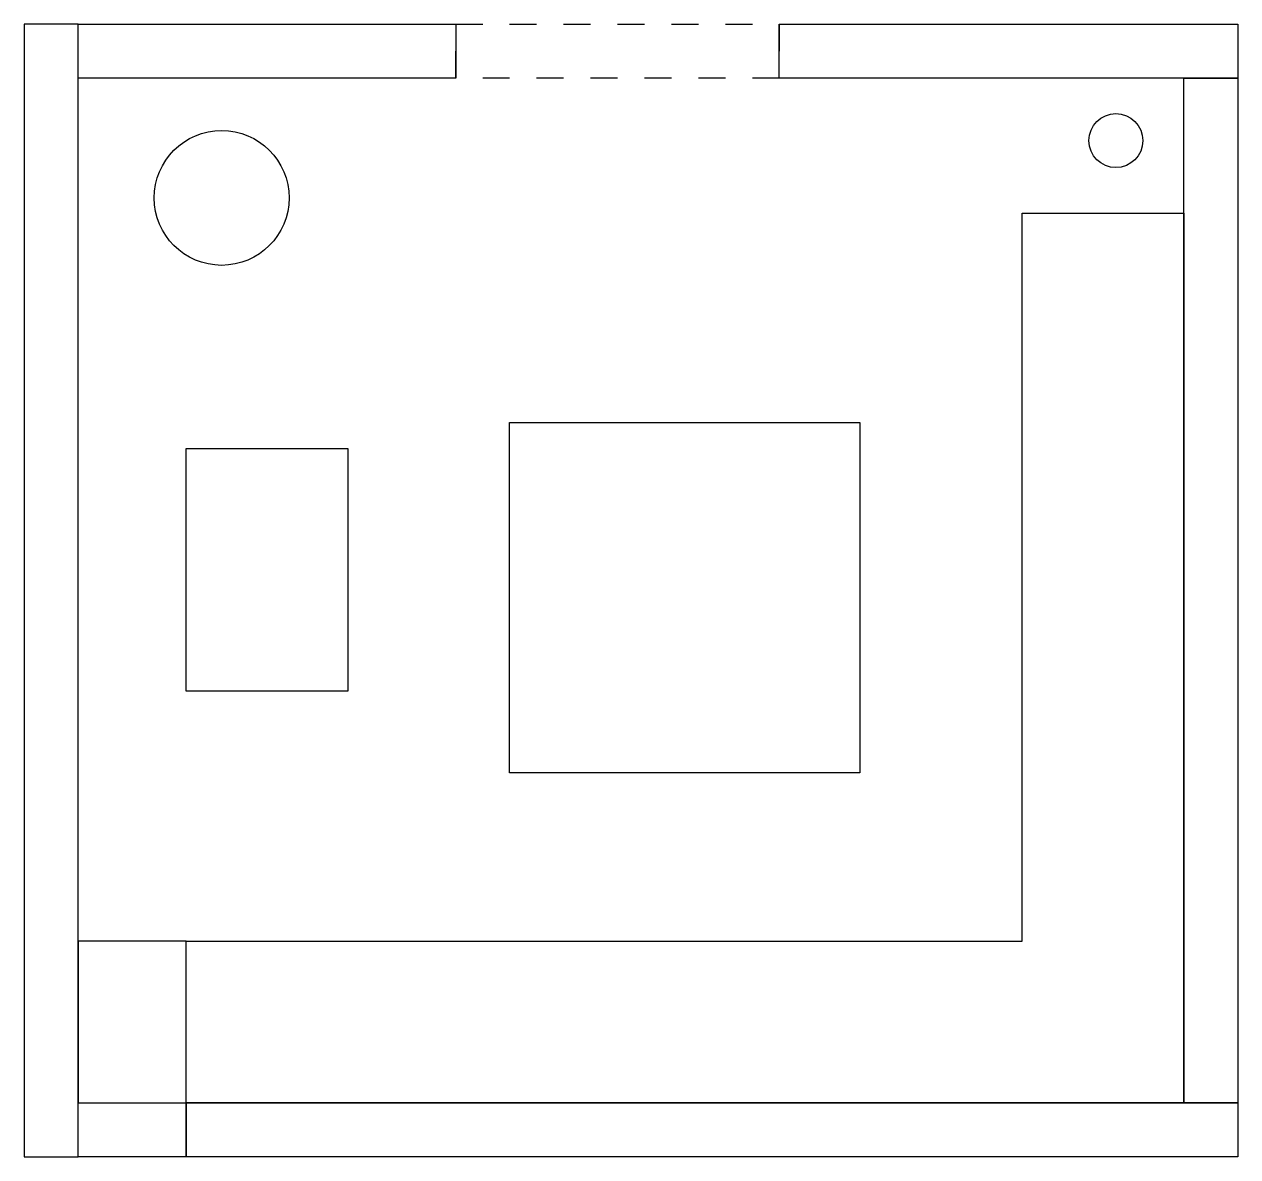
# Model space of a CAD drawing. Header units: metres. Extents: x 55.45 to 59.95, y 10.39 to 14.59.
import ezdxf

# ---------------------------------------------------------------- set-up
doc = ezdxf.new("R2010")
doc.units = ezdxf.units.M
doc.linetypes.add('Dashed', pattern=[0.01, 0.005, -0.005])
for name, color, linetype, true_color in [('墙体', 1, 'Continuous', 0xff0000), ('柜子', 220, 'Continuous', 0xff00c3), ('桌子', 100, 'Continuous', 0x00ff32), ('椅子', 160, 'Continuous', 0x004cff)]:
    doc.layers.add(name, color=color, linetype=linetype, true_color=true_color)
doc.layers.add('虚线', color=7, linetype='Dashed')

msp = doc.modelspace()

# ---------------------------------------------------------------- linework, layer by layer
at = {"layer": '墙体'}
for p, q in [((58.25, 14.5857), (59.95, 14.5857)), ((58.25, 14.3857), (58.25, 14.5857)), ((59.95, 14.5857), (59.95, 14.3857)), ((59.95, 14.3857), (58.25, 14.3857)), ((55.65, 10.5857), (56.05, 10.5857)), ((55.65, 10.3857), (55.65, 10.5857)), ((56.05, 10.5857), (59.95, 10.5857)), ((56.05, 10.3857), (56.05, 10.5857)), ((56.05, 10.5857), (56.05, 10.3857)), ((59.95, 10.5857), (59.95, 10.3857)), ((56.05, 10.3857), (55.65, 10.3857)), ((59.95, 10.3857), (56.05, 10.3857))]:
    msp.add_line(p, q, dxfattribs=at)
for points in [[(55.45, 14.5857), (55.45, 10.3857), (55.65, 10.3857), (55.65, 14.5857)], [(55.65, 14.5857), (57.05, 14.5857), (57.05, 14.3857), (55.65, 14.3857)], [(59.95, 14.3857), (59.95, 10.5857), (59.75, 10.5857), (59.75, 14.3857)]]:
    msp.add_lwpolyline(points, close=True, dxfattribs=at)
at = {"layer": '柜子'}
for centre, radius in [((59.4981, 14.1542), 0.1), ((56.182, 13.9416), 0.25)]:
    msp.add_circle(centre, radius, dxfattribs=at)
at = {"layer": '桌子'}
for points in [[(57.249, 13.1091), (58.549, 13.1091), (58.549, 11.8091), (57.249, 11.8091)], [(55.65, 10.5857), (56.05, 10.5857), (56.05, 11.1857), (55.65, 11.1857)]]:
    msp.add_lwpolyline(points, close=True, dxfattribs=at)
at = {"layer": '椅子'}
for points in [[(56.05, 11.1857), (59.15, 11.1857), (59.15, 13.8857), (59.75, 13.8857), (59.75, 10.5857), (56.05, 10.5857)], [(56.05, 13.0125), (56.65, 13.0125), (56.65, 12.1125), (56.05, 12.1125)]]:
    msp.add_lwpolyline(points, close=True, dxfattribs=at)
at = {"layer": '虚线'}
msp.add_lwpolyline([(57.05, 14.5857), (58.25, 14.5857), (58.25, 14.3857), (57.05, 14.3857)], close=True, dxfattribs=at)

doc.saveas('drawing.dxf')
